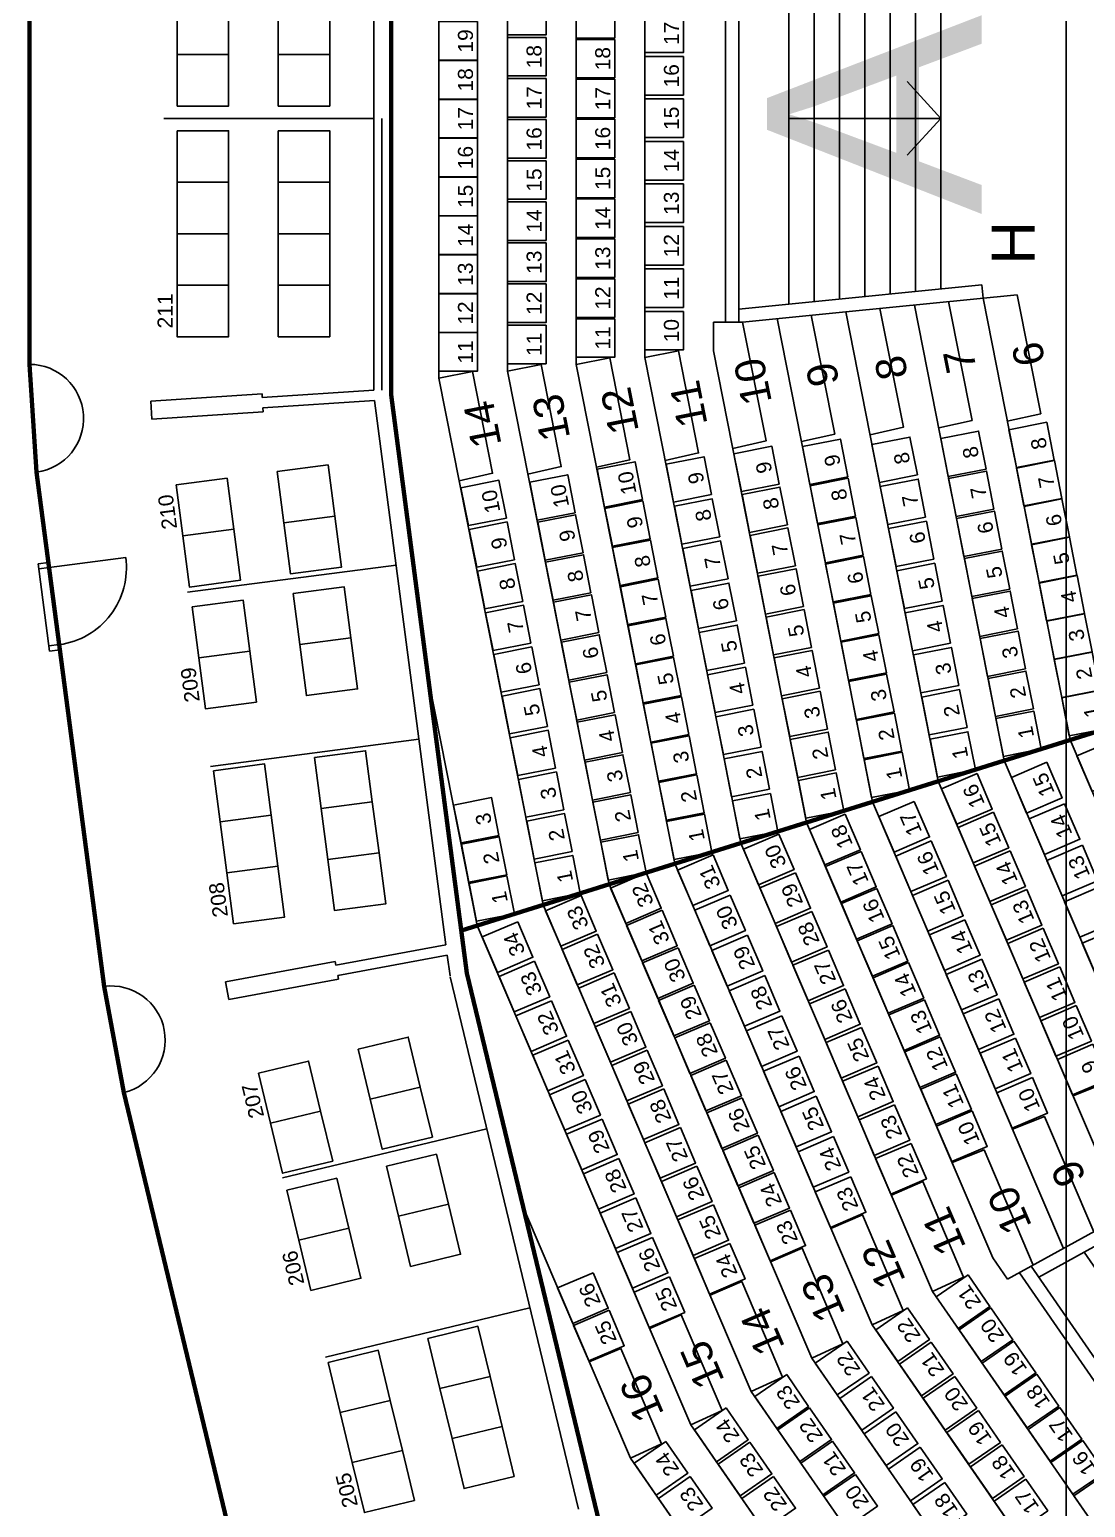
# Model space of a CAD drawing. Header units: millimetres. Extents: x -76108 to 202332, y 27411 to 140378.
# Drawn here: x 64516 to 76819, y 67913 to 85135 of the extents above; entities that cross this region are included whole.
import ezdxf
from ezdxf.enums import TextEntityAlignment as Align

# ---------------------------------------------------------------- set-up
doc = ezdxf.new("R2010")
doc.units = ezdxf.units.MM
doc.header["$LTSCALE"] = 100
for name, color, linetype in [('A-RADER', 252, 'CONTINUOUS'), ('A-RADNUMMER', 4, 'CONTINUOUS'), ('A-STOLAR', 1, 'CONTINUOUS'), ('A-STOLNUMMER', 7, 'CONTINUOUS'), ('A-TRAPPA', 254, 'CONTINUOUS'), ('LINOR_HÄNG', 40, 'CONTINUOUS'), ('LOGER_PLAN2_NUMMER', 7, 'CONTINUOUS'), ('LOGER_PLAN2_STOLAR', 1, 'CONTINUOUS'), ('LOGER_PLAN_2', 21, 'CONTINUOUS'), ('SEKTIONS_NR', 4, 'CONTINUOUS'), ('U-RADER', 252, 'CONTINUOUS'), ('U-RADNUMMER', 4, 'CONTINUOUS'), ('U-STOLAR', 1, 'CONTINUOUS'), ('U-STOLNUMMER', 7, 'CONTINUOUS'), ('U-TRAPPA', 254, 'CONTINUOUS')]:
    doc.layers.add(name, color=color, linetype=linetype)
doc.layers.add('SEKTIONER', color=4, linetype='CONTINUOUS', lineweight=70)
doc.styles.add('ARIAL', font='arial.ttf')

msp = doc.modelspace()

# ---------------------------------------------------------------- linework, layer by layer
at = {"layer": 'A-RADER'}
for p, q in [((68729.4, 87321.4), (68729.4, 80878.6)), ((69285, 84100), (69285, 87125.8)), ((70085, 84100), (70085, 87046.5)), ((70885, 84100), (70885, 86967.1)), ((71685, 84100), (71685, 86887.8)), ((69285, 84100), (69285, 81074.2)), ((70085, 84100), (70085, 81153.5)), ((70885, 84100), (70885, 81232.9)), ((71685, 84100), (71685, 81312.2)), ((75626.8, 82004.8), (76640.1, 76856.6)), ((74026.7, 81846), (75105.3, 76376.3)), ((74826.8, 81925.4), (75872.7, 76616.5)), ((72485, 81726.8), (72485, 81391.6)), ((73226.7, 81766.7), (74337.9, 76136.2)), ((71685, 81312.2), (72803.1, 75655.8)), ((72485, 81391.6), (73570.5, 75896)), ((70085, 81153.5), (71268.4, 75175.5)), ((70885, 81232.9), (72035.8, 75415.7)), ((69285, 81074.2), (70501, 74935.4)), ((68729.4, 80878.6), (69612.8, 74138)), ((69161.4, 77582.2), (69733.6, 74695.2))]:
    msp.add_line(p, q, dxfattribs=at)
at = {"layer": 'A-STOLAR'}
for points in [[(70535, 85523.3), (70535, 85073.3), (70085, 85073.3), (70085, 85523.3)], [(71335, 85486), (71335, 85036), (70885, 85036), (70885, 85486)], [(72135, 85316.6), (72135, 84866.6), (71685, 84866.6), (71685, 85316.6)], [(69735, 85227.7), (69735, 84777.7), (69285, 84777.7), (69285, 85227.7)], [(70535, 85044.3), (70535, 84594.3), (70085, 84594.3), (70085, 85044.3)], [(71335, 85021), (71335, 84571), (70885, 84571), (70885, 85021)], [(69735, 84774.7), (69735, 84324.7), (69285, 84324.7), (69285, 84774.7)], [(72135, 84821.6), (72135, 84371.6), (71685, 84371.6), (71685, 84821.6)], [(70535, 84565.3), (70535, 84115.3), (70085, 84115.3), (70085, 84565.3)], [(71335, 84556), (71335, 84106), (70885, 84106), (70885, 84556)], [(69735, 84321.7), (69735, 83871.7), (69285, 83871.7), (69285, 84321.7)], [(72135, 84326.6), (72135, 83876.6), (71685, 83876.6), (71685, 84326.6)], [(70535, 84086.3), (70535, 83636.3), (70085, 83636.3), (70085, 84086.3)], [(71335, 84091), (71335, 83641), (70885, 83641), (70885, 84091)], [(69735, 83868.7), (69735, 83418.7), (69285, 83418.7), (69285, 83868.7)], [(72135, 83831.6), (72135, 83381.6), (71685, 83381.6), (71685, 83831.6)], [(70535, 83607.3), (70535, 83157.3), (70085, 83157.3), (70085, 83607.3)], [(71335, 83626), (71335, 83176), (70885, 83176), (70885, 83626)], [(69735, 83415.7), (69735, 82965.7), (69285, 82965.7), (69285, 83415.7)], [(72135, 83336.6), (72135, 82886.6), (71685, 82886.6), (71685, 83336.6)], [(70535, 83128.3), (70535, 82678.3), (70085, 82678.3), (70085, 83128.3)], [(71335, 83161), (71335, 82711), (70885, 82711), (70885, 83161)], [(69735, 82962.7), (69735, 82512.7), (69285, 82512.7), (69285, 82962.7)], [(72135, 82841.6), (72135, 82391.6), (71685, 82391.6), (71685, 82841.6)], [(71335, 82696), (71335, 82246), (70885, 82246), (70885, 82696)], [(69735, 82509.7), (69735, 82059.7), (69285, 82059.7), (69285, 82509.7)], [(70535, 82649.3), (70535, 82199.3), (70085, 82199.3), (70085, 82649.3)], [(72135, 82346.6), (72135, 81896.6), (71685, 81896.6), (71685, 82346.6)], [(70535, 82170.3), (70535, 81720.3), (70085, 81720.3), (70085, 82170.3)], [(71335, 82231), (71335, 81781), (70885, 81781), (70885, 82231)], [(69735, 82056.7), (69735, 81606.7), (69285, 81606.7), (69285, 82056.7)], [(72135, 81851.6), (72135, 81401.6), (71685, 81401.6), (71685, 81851.6)], [(70535, 81691.3), (70535, 81241.3), (70085, 81241.3), (70085, 81691.3)], [(71335, 81766), (71335, 81316), (70885, 81316), (70885, 81766)], [(69735, 81603.7), (69735, 81153.7), (69285, 81153.7), (69285, 81603.7)], [(75662, 80014), (75575.1, 80455.5), (75133.6, 80368.6), (75220.5, 79927.1)], [(76456.4, 80116.8), (76369.5, 80558.3), (75928, 80471.4), (76014.9, 80029.9)], [(73252.6, 79838), (73165.7, 80279.6), (72724.1, 80192.7), (72811, 79751.1)], [(74050.9, 79921.2), (73964, 80362.7), (73522.4, 80275.8), (73609.3, 79834.3)], [(74860.8, 79945.5), (74773.9, 80387), (74332.4, 80300.1), (74419.3, 79858.6)], [(71658.8, 79657), (71571.9, 80098.5), (71130.4, 80011.6), (71217.3, 79570.1)], [(72462, 79715.6), (72375.1, 80157.1), (71933.5, 80070.2), (72020.5, 79628.7)], [(76544.4, 79670.3), (76457.5, 80111.9), (76016, 80025), (76102.9, 79583.4)], [(70874.1, 79505.1), (70787.2, 79946.6), (70345.6, 79859.7), (70432.5, 79418.2)], [(75753.8, 79547.9), (75666.9, 79989.5), (75225.4, 79902.5), (75312.3, 79461)], [(70071.9, 79441.6), (69985, 79883.1), (69543.4, 79796.2), (69630.3, 79354.7)], [(73346.3, 79362.2), (73259.4, 79803.7), (72817.9, 79716.8), (72904.8, 79275.3)], [(74140.8, 79465), (74053.9, 79906.5), (73612.3, 79819.6), (73699.2, 79378.1)], [(74957.4, 79454.9), (74870.5, 79896.5), (74429, 79809.6), (74515.9, 79368)], [(71748.7, 79200.7), (71661.8, 79642.3), (71220.3, 79555.4), (71307.2, 79113.8)], [(72558.6, 79225), (72471.7, 79666.6), (72030.2, 79579.7), (72117.1, 79138.1)], [(76632.3, 79223.9), (76545.4, 79665.5), (76103.9, 79578.5), (76190.8, 79137)], [(70167.6, 78955.9), (70080.7, 79397.4), (69639.1, 79310.5), (69726, 78869)], [(70965.9, 79039.1), (70879, 79480.6), (70437.4, 79393.7), (70524.3, 78952.2)], [(74230.6, 79008.7), (74143.7, 79450.3), (73702.2, 79363.4), (73789.1, 78921.8)], [(75054.1, 78964.4), (74967.2, 79405.9), (74525.7, 79319), (74612.6, 78877.5)], [(75845.6, 79081.9), (75758.7, 79523.4), (75317.2, 79436.5), (75404.1, 78995)], [(73440.1, 78886.3), (73353.2, 79327.9), (72911.6, 79240.9), (72998.5, 78799.4)], [(71838.6, 78744.5), (71751.7, 79186), (71310.2, 79099.1), (71397.1, 78657.6)], [(72655.3, 78734.5), (72568.4, 79176), (72126.8, 79089.1), (72213.7, 78647.6)], [(75937.4, 78615.8), (75850.5, 79057.4), (75409, 78970.5), (75495.9, 78528.9)], [(76720.3, 78777.5), (76633.4, 79219), (76191.9, 79132.1), (76278.8, 78690.6)], [(70263.2, 78470.2), (70176.3, 78911.8), (69734.8, 78824.9), (69821.7, 78383.3)], [(71057.7, 78573), (70970.8, 79014.6), (70529.3, 78927.7), (70616.2, 78486.1)], [(74320.5, 78552.5), (74233.6, 78994), (73792.1, 78907.1), (73879, 78465.6)], [(75150.7, 78473.8), (75063.8, 78915.3), (74622.3, 78828.4), (74709.2, 78386.9)], [(71928.5, 78288.3), (71841.6, 78729.8), (71400.1, 78642.9), (71487, 78201.4)], [(73533.8, 78410.5), (73446.9, 78852), (73005.4, 78765.1), (73092.3, 78323.6)], [(76808.2, 78331.1), (76721.3, 78772.6), (76279.8, 78685.7), (76366.7, 78244.2)], [(71149.5, 78107), (71062.6, 78548.5), (70621.1, 78461.6), (70708, 78020.1)], [(72751.9, 78243.9), (72665, 78685.4), (72223.5, 78598.5), (72310.4, 78157)], [(74410.4, 78096.3), (74323.5, 78537.8), (73882, 78450.9), (73968.9, 78009.4)], [(76029.3, 78149.8), (75942.4, 78591.3), (75500.8, 78504.4), (75587.7, 78062.9)], [(70358.9, 77984.6), (70272, 78426.1), (69830.5, 78339.2), (69917.4, 77897.7)], [(73627.6, 77934.6), (73540.7, 78376.1), (73099.1, 78289.2), (73186, 77847.7)], [(75247.4, 77983.2), (75160.5, 78424.8), (74718.9, 78337.9), (74805.8, 77896.3)], [(72018.4, 77832), (71931.5, 78273.6), (71489.9, 78186.7), (71576.8, 77745.1)], [(72848.6, 77753.3), (72761.7, 78194.9), (72320.1, 78108), (72407, 77666.4)], [(76896.2, 77884.7), (76809.3, 78326.2), (76367.8, 78239.3), (76454.7, 77797.8)], [(71241.3, 77640.9), (71154.4, 78082.5), (70712.9, 77995.6), (70799.8, 77554)], [(74500.3, 77640.1), (74413.4, 78081.6), (73971.9, 77994.7), (74058.8, 77553.1)], [(76121.1, 77683.8), (76034.2, 78125.3), (75592.6, 78038.4), (75679.5, 77596.9)], [(70454.6, 77498.9), (70367.7, 77940.4), (69926.2, 77853.5), (70013.1, 77412)], [(73721.3, 77458.8), (73634.4, 77900.3), (73192.9, 77813.4), (73279.8, 77371.9)], [(75344, 77492.7), (75257.1, 77934.2), (74815.6, 77847.3), (74902.5, 77405.8)], [(76984.1, 77438.2), (76897.2, 77879.8), (76455.7, 77792.9), (76542.6, 77351.3)], [(72108.3, 77375.8), (72021.3, 77817.3), (71579.8, 77730.4), (71666.7, 77288.9)], [(72945.2, 77262.8), (72858.3, 77704.3), (72416.8, 77617.4), (72503.7, 77175.9)], [(71333.1, 77174.9), (71246.2, 77616.4), (70804.7, 77529.5), (70891.6, 77088)], [(74590.2, 77183.8), (74503.3, 77625.3), (74061.7, 77538.4), (74148.6, 77096.9)], [(76212.9, 77217.7), (76126, 77659.2), (75684.5, 77572.3), (75771.4, 77130.8)], [(70550.3, 77013.2), (70463.4, 77454.8), (70021.9, 77367.9), (70108.8, 76926.3)], [(72198.1, 76919.6), (72111.2, 77361.1), (71669.7, 77274.2), (71756.6, 76832.7)], [(73815.1, 76982.9), (73728.2, 77424.4), (73286.6, 77337.5), (73373.5, 76896)], [(75440.7, 77002.1), (75353.8, 77443.6), (74912.2, 77356.7), (74999.1, 76915.2)], [(77072.1, 76991.8), (76985.2, 77433.4), (76543.7, 77346.5), (76630.6, 76904.9)], [(73041.9, 76772.2), (72955, 77213.7), (72513.4, 77126.8), (72600.3, 76685.3)], [(74680.1, 76727.6), (74593.2, 77169.1), (74151.6, 77082.2), (74238.5, 76640.7)], [(76304.7, 76751.7), (76217.8, 77193.2), (75776.3, 77106.3), (75863.2, 76664.8)], [(71425, 76708.9), (71338, 77150.4), (70896.5, 77063.5), (70983.4, 76622)], [(70646, 76527.6), (70559.1, 76969.1), (70117.5, 76882.2), (70204.4, 76440.7)], [(72288, 76463.4), (72201.1, 76904.9), (71759.6, 76818), (71846.5, 76376.5)], [(73908.8, 76507.1), (73821.9, 76948.6), (73380.4, 76861.7), (73467.3, 76420.2)], [(75537.3, 76511.5), (75450.4, 76953), (75008.9, 76866.1), (75095.8, 76424.6)], [(71516.8, 76242.8), (71429.9, 76684.3), (70988.3, 76597.4), (71075.2, 76155.9)], [(73138.5, 76281.6), (73051.6, 76723.1), (72610.1, 76636.2), (72697, 76194.7)], [(74769.9, 76271.4), (74683, 76712.9), (74241.5, 76626), (74328.4, 76184.5)], [(70741.7, 76041.9), (70654.7, 76483.4), (70213.2, 76396.5), (70300.1, 75955)], [(74002.6, 76031.2), (73915.7, 76472.7), (73474.1, 76385.8), (73561, 75944.3)], [(72377.9, 76007.1), (72291, 76448.7), (71849.5, 76361.8), (71936.4, 75920.2)], [(69985.9, 75742.9), (69899, 76184.4), (69457.4, 76097.5), (69544.3, 75656)], [(71608.6, 75776.8), (71521.7, 76218.3), (71080.2, 76131.4), (71167.1, 75689.9)], [(73235.2, 75791), (73148.3, 76232.6), (72706.7, 76145.7), (72793.6, 75704.1)], [(70837.3, 75556.2), (70750.4, 75997.8), (70308.9, 75910.9), (70395.8, 75469.3)], [(72467.8, 75550.9), (72380.9, 75992.4), (71939.4, 75905.5), (72026.3, 75464)], [(70075.7, 75286.7), (69988.8, 75728.2), (69547.3, 75641.3), (69634.2, 75199.8)], [(71700.4, 75310.7), (71613.5, 75752.3), (71172, 75665.4), (71258.9, 75223.8)], [(70933, 75070.6), (70846.1, 75512.1), (70404.6, 75425.2), (70491.5, 74983.7)], [(70165.6, 74830.4), (70078.7, 75272), (69637.2, 75185.1), (69724.1, 74743.5)]]:
    msp.add_lwpolyline(points, close=True, dxfattribs=at)
at = {"layer": 'A-TRAPPA'}
for p, q in [((73364.8, 86263.9), (73364.8, 84100)), ((73659.8, 86234.6), (73659.8, 84100)), ((73954.8, 86205.3), (73954.8, 84100)), ((74249.8, 86176.1), (74249.8, 84100)), ((74544.8, 86146.8), (74544.8, 84100)), ((74839.8, 86117.5), (74839.8, 84100)), ((75134.8, 86088.3), (75134.8, 84100)), ((75134.8, 84100), (74740.8, 84528.7)), ((73364.8, 84100), (75134.8, 84100)), ((73364.8, 81936.1), (73364.8, 84100)), ((73364.8, 84100), (75134.8, 84100)), ((73659.8, 81965.4), (73659.8, 84100)), ((73954.8, 81994.7), (73954.8, 84100)), ((74249.8, 82023.9), (74249.8, 84100)), ((74544.8, 82053.2), (74544.8, 84100)), ((75134.8, 84100), (74740.8, 83671.3)), ((74839.8, 82082.5), (74839.8, 84100)), ((75134.8, 82111.7), (75134.8, 84100)), ((75611.5, 82159), (73364.8, 81936.1)), ((75626.8, 82004.8), (75611.5, 82159)), ((76024.6, 82044.2), (74026.7, 81846)), ((73364.8, 81936.1), (72779.1, 81878)), ((74026.7, 81846), (72825, 81726.8)), ((72825, 81726.8), (72485, 81726.8))]:
    msp.add_line(p, q, dxfattribs=at)
for points in [[(72624.1, 84100), (72624.1, 86473.2)], [(72779.1, 84100), (72779.1, 86473.2)], [(72624.1, 84100), (72624.1, 81726.8)], [(72779.1, 84100), (72779.1, 81726.8)], [(75909.3, 80571.6), (76298.3, 80659), (76024.6, 82044.2)], [(74309.5, 80412.9), (74698.4, 80500.3), (74424.8, 81885.5)], [(75109.4, 80492.2), (75498.3, 80579.6), (75224.7, 81964.9)], [(72709.7, 80254.2), (73098.6, 80341.6), (72825, 81726.8)], [(73509.6, 80333.5), (73898.5, 80420.9), (73624.9, 81806.2)], [(71122.4, 80035.4), (71511.4, 80122.6), (71277.5, 81310.2), (70885, 81232.9)], [(71922.4, 80114.8), (72311.4, 80201.9), (72077.5, 81389.5), (71685, 81312.2)], [(69522.4, 79876.7), (69911.4, 79963.8), (69677.5, 81151.4), (69285, 81074.2)], [(70322.4, 79956), (70711.4, 80043.2), (70477.5, 81230.8), (70085, 81153.5)]]:
    msp.add_lwpolyline(points, dxfattribs=at)
at = {"layer": 'LINOR_HÄNG'}
msp.add_line((76595.1, 116179.1), (76595.1, 52020.9), dxfattribs=at)
at = {"layer": 'LOGER_PLAN2_STOLAR'}
for points in [[(66234.9, 84843.9), (66834.9, 84843.9), (66834.9, 85443.9), (66234.9, 85443.9)], [(67413.2, 84843.9), (68013.2, 84843.9), (68013.2, 85443.9), (67413.2, 85443.9)], [(66234.9, 84243.9), (66834.9, 84243.9), (66834.9, 84843.9), (66234.9, 84843.9)], [(67413.2, 84243.9), (68013.2, 84243.9), (68013.2, 84843.9), (67413.2, 84843.9)], [(66234.9, 83956.1), (66834.9, 83956.1), (66834.9, 83356.1), (66234.9, 83356.1)], [(67413.2, 83956.1), (68013.2, 83956.1), (68013.2, 83356.1), (67413.2, 83356.1)], [(66234.9, 83356.1), (66834.9, 83356.1), (66834.9, 82756.1), (66234.9, 82756.1)], [(67413.2, 83356.1), (68013.2, 83356.1), (68013.2, 82756.1), (67413.2, 82756.1)], [(66234.9, 82756.1), (66834.9, 82756.1), (66834.9, 82156.1), (66234.9, 82156.1)], [(67413.2, 82756.1), (68013.2, 82756.1), (68013.2, 82156.1), (67413.2, 82156.1)], [(66234.9, 82156.1), (66834.9, 82156.1), (66834.9, 81556.1), (66234.9, 81556.1)], [(67413.2, 82156.1), (68013.2, 82156.1), (68013.2, 81556.1), (67413.2, 81556.1)], [(67400.7, 79983.3), (67995.6, 80061.3), (68073.6, 79466.4), (67478.7, 79388.4)], [(66223, 79829), (66817.9, 79906.9), (66895.9, 79312), (66301, 79234.1)], [(67478.7, 79388.4), (68073.6, 79466.4), (68151.6, 78871.5), (67556.7, 78793.5)], [(66301, 79234.1), (66895.9, 79312), (66973.8, 78717.1), (66378.9, 78639.1)], [(67586.8, 78563.5), (68181.7, 78641.5), (68259.7, 78046.6), (67664.8, 77968.6)], [(66409.1, 78409.2), (67004, 78487.2), (67082, 77892.2), (66487, 77814.3)], [(67664.8, 77968.6), (68259.7, 78046.6), (68337.7, 77451.7), (67742.8, 77373.7)], [(66487, 77814.3), (67082, 77892.2), (67159.9, 77297.3), (66565, 77219.4)], [(67837.2, 76653), (68432.1, 76731), (68510.1, 76136.1), (67915.2, 76058.1)], [(66659.5, 76498.7), (67254.4, 76576.7), (67332.3, 75981.7), (66737.4, 75903.8)], [(67915.2, 76058.1), (68510.1, 76136.1), (68588.1, 75541.2), (67993.1, 75463.2)], [(66737.4, 75903.8), (67332.3, 75981.7), (67410.3, 75386.8), (66815.4, 75308.9)], [(67993.1, 75463.2), (68588.1, 75541.2), (68666, 74946.3), (68071.1, 74868.3)], [(66815.4, 75308.9), (67410.3, 75386.8), (67488.3, 74791.9), (66893.4, 74714)], [(68345.5, 73254.5), (68928.9, 73395), (69069.4, 72811.7), (68486, 72671.2)], [(67183.8, 72974.7), (67767.1, 73115.2), (67907.6, 72531.8), (67324.3, 72391.3)], [(68486, 72671.2), (69069.4, 72811.7), (69209.9, 72228.4), (68626.5, 72087.9)], [(67324.3, 72391.3), (67907.6, 72531.8), (68048.1, 71948.5), (67464.8, 71808)], [(68674.5, 71888.8), (69257.8, 72029.3), (69398.3, 71445.9), (68815, 71305.4)], [(67512.7, 71608.9), (68096, 71749.4), (68236.5, 71166.1), (67653.2, 71025.6)], [(68815, 71305.4), (69398.3, 71445.9), (69538.8, 70862.6), (68955.5, 70722.1)], [(67653.2, 71025.6), (68236.5, 71166.1), (68377, 70582.8), (67793.7, 70442.3)], [(69157.6, 69883), (69740.9, 70023.5), (69881.4, 69440.2), (69298.1, 69299.7)], [(67995.8, 69603.2), (68579.1, 69743.7), (68719.6, 69160.3), (68136.3, 69019.8)], [(69298.1, 69299.7), (69881.4, 69440.2), (70021.9, 68856.9), (69438.6, 68716.4)], [(68136.3, 69019.8), (68719.6, 69160.3), (68860.1, 68577), (68276.8, 68436.5)], [(69438.6, 68716.4), (70021.9, 68856.9), (70162.4, 68273.5), (69579.1, 68133)], [(68276.8, 68436.5), (68860.1, 68577), (69000.6, 67993.7), (68417.3, 67853.2)]]:
    msp.add_lwpolyline(points, close=True, dxfattribs=at)
at = {"layer": 'LOGER_PLAN_2'}
for p, q in [((68729.4, 87321.4), (68729.4, 84100)), ((68529.4, 87268.5), (68529.4, 84100)), ((64516.2, 86968.9), (64516.2, 84100)), ((68529.4, 84100), (66079.4, 84100)), ((68529.4, 80931.5), (68529.4, 84100)), ((68619.4, 80931.5), (68619.4, 84100)), ((68729.4, 80878.6), (68729.4, 84100)), ((67225.3, 80891.2), (65928.1, 80806.2)), ((65941.8, 80596.6), (65928.1, 80806.2)), ((67228.2, 80846.3), (67225.3, 80891.2)), ((68529.4, 80931.5), (67228.2, 80846.3)), ((68536.4, 80811.7), (67236.1, 80726.5)), ((69367.8, 74468.5), (68536.4, 80811.7)), ((69612.8, 74138), (68729.4, 80878.6)), ((67239, 80681.6), (65941.8, 80596.6)), ((67239, 80681.6), (67236.1, 80726.5)), ((65383.8, 73984.4), (64598.1, 79979)), ((64736.1, 78925.9), (64617.1, 78910.3)), ((64750.5, 77892.7), (64617.1, 78910.3)), ((65636.3, 78983.4), (64743.9, 78866.4)), ((68787.6, 78895.5), (66358.3, 78577.2)), ((64743.9, 78866.4), (64624.9, 78850.8)), ((64861.7, 77967.8), (64742.7, 77952.2)), ((64869.5, 77908.3), (64750.5, 77892.7)), ((69053.5, 76866.1), (66624.3, 76547.7)), ((69367.8, 74468.5), (68086.4, 74230.9)), ((68078.2, 74275.1), (66800, 74038.1)), ((68086.4, 74230.9), (68078.2, 74275.1)), ((69383.4, 74349.3), (68108.3, 74112.9)), ((69415.3, 74106.3), (69383.4, 74349.3)), ((68116.5, 74068.7), (66838.3, 73831.6)), ((68116.5, 74068.7), (68108.3, 74112.9)), ((70911.3, 67892.8), (69417, 74096.9)), ((71234.8, 67404), (69612.8, 74138)), ((66838.3, 73831.6), (66800, 74038.1)), ((67065.3, 66722.6), (65614.1, 72747.4)), ((69843.5, 72326), (67461.7, 71752.3)), ((70346.6, 70237.6), (67964.7, 69663.9))]:
    msp.add_line(p, q, dxfattribs=at)
msp.add_lwpolyline([(64516.2, 81233.7), (64516.2, 84100)], dxfattribs=at)
for centre, radius, start, end in [((64516.2, 80603.7), 630, 277.4667, 90), ((64744.7, 78860.2), 900, 277.4667, 7.86924), ((65466.6, 73359.8), 630, 283.54256, 97.5557)]:
    msp.add_arc(centre, radius, start, end, dxfattribs=at)
at = {"layer": 'SEKTIONER'}
for p, q in [((64516.2, 81233.7), (64598.1, 79979)), ((65383.8, 73984.4), (65614.1, 72747.4))]:
    msp.add_line(p, q, dxfattribs=at)
at = {"layer": 'SEKTIONER', "color": 9}
msp.add_line((82896.6, 78813.6), (69547.3, 74637.8), dxfattribs=at)
at = {"layer": 'SEKTIONER'}
for points in [[(76579.6, 112359.4), (73895.1, 107561.6), (71234.8, 100796), (69612.8, 94062), (68729.4, 87321.4), (68729.4, 84100)], [(64516.2, 86968.9), (64516.2, 84100)], [(64516.2, 81233.7), (64516.2, 84100)], [(76579.6, 55840.6), (73895.1, 60638.4), (71234.8, 67404), (69612.8, 74138), (68729.4, 80878.6), (68729.4, 84100)], [(65383.8, 73984.4), (64598.1, 79979)], [(67065.3, 66722.6), (65614.1, 72747.4)]]:
    msp.add_lwpolyline(points, dxfattribs=at)
at = {"layer": 'U-RADER'}
for p, q in [((76640.1, 76856.6), (78675.5, 72097.6)), ((75872.7, 76616.5), (77971.7, 71708.9)), ((75105.3, 76376.3), (77267.8, 71320.1)), ((74337.9, 76136.2), (76564, 70931.4)), ((73570.5, 75896), (75741.6, 70819.8)), ((72803.1, 75655.8), (75037.8, 70431.1)), ((72035.8, 75415.7), (74333.9, 70042.3)), ((71268.4, 75175.5), (73630.1, 69653.6)), ((70501, 74935.4), (72926.3, 69264.8)), ((69733.6, 74695.2), (72222.5, 68876.1)), ((69612.8, 74138), (71234.8, 67404)), ((70271.5, 71403.1), (71518.6, 68487.3)), ((75741.6, 70819.8), (75913.1, 70571.9)), ((75037.8, 70431.1), (78324.9, 65678.6)), ((74333.9, 70042.3), (77713.3, 65156.6)), ((73630.1, 69653.6), (77101.7, 64634.5)), ((72926.3, 69264.8), (76490, 64112.5)), ((72222.5, 68876.1), (75878.4, 63590.4)), ((71518.6, 68487.3), (75266.8, 63068.4))]:
    msp.add_line(p, q, dxfattribs=at)
at = {"layer": 'U-STOLAR'}
for points in [[(77133.7, 76846.8), (77310.7, 76433.1), (76896.9, 76256.1), (76719.9, 76669.9)], [(76370.9, 76596), (76547.8, 76182.2), (76134.1, 76005.3), (75957.1, 76419)], [(75556.9, 76464.7), (75733.9, 76050.9), (75320.2, 75874), (75143.2, 76287.7)], [(74825.6, 76140.3), (75002.5, 75726.5), (74588.8, 75549.6), (74411.8, 75963.3)], [(74019.5, 75990.6), (74196.5, 75576.9), (73782.7, 75399.9), (73605.8, 75813.6)], [(75749.6, 76014.2), (75926.6, 75600.4), (75512.8, 75423.5), (75335.9, 75837.2)], [(76577.3, 76113.3), (76754.3, 75699.5), (76340.5, 75522.6), (76163.6, 75936.3)], [(73247.1, 75759.4), (73424.1, 75345.6), (73010.4, 75168.7), (72833.4, 75582.4)], [(75022.2, 75680.6), (75199.2, 75266.8), (74785.4, 75089.9), (74608.5, 75503.6)], [(76783.8, 75630.6), (76960.7, 75216.8), (76547, 75039.9), (76370, 75453.6)], [(72480.4, 75517.7), (72657.4, 75104), (72243.6, 74927), (72066.6, 75340.8)], [(74204.3, 75558.5), (74381.3, 75144.7), (73967.5, 74967.8), (73790.6, 75381.5)], [(75942.3, 75563.6), (76119.3, 75149.9), (75705.5, 74972.9), (75528.6, 75386.7)], [(71699.9, 75308.3), (71876.8, 74894.5), (71463.1, 74717.5), (71286.1, 75131.3)], [(73439.8, 75308.8), (73616.8, 74895.1), (73203, 74718.1), (73026.1, 75131.9)], [(74389.2, 75126.3), (74566.1, 74712.6), (74152.4, 74535.6), (73975.4, 74949.4)], [(75218.8, 75220.9), (75395.8, 74807.1), (74982, 74630.2), (74805.1, 75043.9)], [(76135, 75113.1), (76312, 74699.4), (75898.2, 74522.4), (75721.3, 74936.2)], [(76990.2, 75147.9), (77167.2, 74734.1), (76753.4, 74557.2), (76576.5, 74970.9)], [(70943, 75043.6), (71119.9, 74629.9), (70706.2, 74452.9), (70529.2, 74866.7)], [(72680.9, 75048.8), (72857.9, 74635.1), (72444.2, 74458.1), (72267.2, 74871.8)], [(71886.7, 74871.5), (72063.6, 74457.8), (71649.9, 74280.8), (71472.9, 74694.6)], [(73632.5, 74858.3), (73809.5, 74444.6), (73395.7, 74267.6), (73218.8, 74681.4)], [(75415.4, 74761.1), (75592.4, 74347.4), (75178.7, 74170.4), (75001.7, 74584.2)], [(70203.7, 74737.6), (70380.7, 74323.9), (69967, 74146.9), (69790, 74560.7)], [(71135.7, 74593.1), (71312.6, 74179.4), (70898.9, 74002.4), (70721.9, 74416.1)], [(72881.5, 74579.9), (73058.5, 74166.1), (72644.7, 73989.2), (72467.8, 74402.9)], [(74574, 74694.2), (74750.9, 74280.4), (74337.2, 74103.5), (74160.2, 74517.2)], [(76327.7, 74662.6), (76504.7, 74248.8), (76090.9, 74071.9), (75913.9, 74485.6)], [(77196.7, 74665.2), (77373.6, 74251.4), (76959.9, 74074.5), (76782.9, 74488.2)], [(72073.5, 74434.8), (72250.4, 74021), (71836.7, 73844.1), (71659.7, 74257.8)], [(73825.2, 74407.8), (74002.2, 73994), (73588.4, 73817.1), (73411.5, 74230.8)], [(70400.4, 74277.9), (70577.3, 73864.2), (70163.6, 73687.2), (69986.6, 74100.9)], [(74758.8, 74262.1), (74935.8, 73848.3), (74522, 73671.4), (74345.1, 74085.1)], [(75612.1, 74301.4), (75789, 73887.7), (75375.3, 73710.7), (75198.3, 74124.5)], [(71328.3, 74142.6), (71505.3, 73728.8), (71091.6, 73551.9), (70914.6, 73965.6)], [(73082.1, 74111), (73259, 73697.2), (72845.3, 73520.3), (72668.3, 73934)], [(76520.4, 74212.1), (76697.3, 73798.3), (76283.6, 73621.4), (76106.6, 74035.1)], [(72260.3, 73998.1), (72437.2, 73584.3), (72023.5, 73407.4), (71846.5, 73821.1)], [(74017.9, 73957.3), (74194.9, 73543.5), (73781.1, 73366.6), (73604.2, 73780.3)], [(70597, 73818.2), (70773.9, 73404.4), (70360.2, 73227.5), (70183.2, 73641.2)], [(74943.6, 73829.9), (75120.6, 73416.2), (74706.8, 73239.2), (74529.9, 73653)], [(75808.7, 73841.7), (75985.6, 73428), (75571.9, 73251), (75394.9, 73664.7)], [(76713.1, 73761.5), (76890, 73347.8), (76476.3, 73170.8), (76299.3, 73584.6)], [(71521, 73692.1), (71698, 73278.3), (71284.2, 73101.4), (71107.3, 73515.1)], [(72447, 73561.3), (72624, 73147.6), (72210.3, 72970.6), (72033.3, 73384.4)], [(73282.6, 73642.1), (73459.6, 73228.3), (73045.8, 73051.4), (72868.9, 73465.1)], [(74210.6, 73506.7), (74387.5, 73093), (73973.8, 72916), (73796.8, 73329.8)], [(75128.5, 73397.8), (75305.4, 72984), (74891.7, 72807.1), (74714.7, 73220.8)], [(76005.3, 73382), (76182.3, 72968.2), (75768.5, 72791.3), (75591.6, 73205)], [(70793.6, 73358.5), (70970.6, 72944.7), (70556.8, 72767.8), (70379.9, 73181.5)], [(71713.7, 73241.5), (71890.7, 72827.8), (71476.9, 72650.8), (71300, 73064.6)], [(76905.8, 73311), (77082.7, 72897.3), (76669, 72720.3), (76492, 73134.1)], [(72633.8, 73124.6), (72810.8, 72710.9), (72397, 72533.9), (72220.1, 72947.6)], [(73483.2, 73173.2), (73660.1, 72759.4), (73246.4, 72582.5), (73069.4, 72996.2)], [(74403.3, 73056.2), (74580.2, 72642.5), (74166.5, 72465.5), (73989.5, 72879.3)], [(70990.2, 72898.8), (71167.2, 72485), (70753.4, 72308.1), (70576.5, 72721.8)], [(75313.3, 72965.7), (75490.2, 72551.9), (75076.5, 72375), (74899.5, 72788.7)], [(76201.9, 72922.3), (76378.9, 72508.5), (75965.1, 72331.6), (75788.2, 72745.3)], [(71906.4, 72791), (72083.4, 72377.3), (71669.6, 72200.3), (71492.7, 72614.1)], [(72820.6, 72687.9), (72997.6, 72274.1), (72583.8, 72097.2), (72406.9, 72510.9)], [(73683.7, 72704.2), (73860.7, 72290.5), (73446.9, 72113.5), (73270, 72527.3)], [(74596, 72605.7), (74772.9, 72191.9), (74359.2, 72015), (74182.2, 72428.7)], [(75498.1, 72533.5), (75675.1, 72119.8), (75261.3, 71942.8), (75084.4, 72356.6)], [(71186.8, 72439), (71363.8, 72025.3), (70950.1, 71848.3), (70773.1, 72262.1)], [(72099.1, 72340.5), (72276.1, 71926.7), (71862.3, 71749.8), (71685.4, 72163.5)], [(73007.4, 72251.1), (73184.4, 71837.4), (72770.6, 71660.4), (72593.7, 72074.2)], [(73884.3, 72235.3), (74061.2, 71821.6), (73647.5, 71644.6), (73470.5, 72058.4)], [(74788.7, 72155.2), (74965.6, 71741.4), (74551.9, 71564.5), (74374.9, 71978.2)], [(71383.5, 71979.3), (71560.4, 71565.6), (71146.7, 71388.6), (70969.7, 71802.4)], [(72291.8, 71890), (72468.7, 71476.2), (72055, 71299.3), (71878, 71713)], [(73194.2, 71814.4), (73371.2, 71400.7), (72957.4, 71223.7), (72780.5, 71637.4)], [(74084.8, 71766.4), (74261.8, 71352.7), (73848, 71175.7), (73671.1, 71589.5)], [(71580.1, 71519.6), (71757, 71105.9), (71343.3, 70928.9), (71166.3, 71342.6)], [(72484.5, 71439.4), (72661.4, 71025.7), (72247.7, 70848.7), (72070.7, 71262.5)], [(73381, 71377.7), (73558, 70963.9), (73144.2, 70787), (72967.2, 71200.7)], [(71776.7, 71059.9), (71953.7, 70646.1), (71539.9, 70469.2), (71363, 70882.9)], [(72677.2, 70988.9), (72854.1, 70575.2), (72440.4, 70398.2), (72263.4, 70812)], [(71082.7, 70648.2), (71259.7, 70234.4), (70845.9, 70057.4), (70669, 70471.2)], [(75451.2, 70624.5), (75707.1, 70254.4), (75337, 69998.4), (75081.1, 70368.5)], [(71973.3, 70600.2), (72150.3, 70186.4), (71736.5, 70009.5), (71559.6, 70423.2)], [(71269.5, 70211.4), (71446.5, 69797.7), (71032.7, 69620.7), (70855.8, 70034.5)], [(74745.7, 70238.1), (75001.7, 69868.1), (74631.6, 69612.1), (74375.6, 69982.2)], [(75718.5, 70237.9), (75974.5, 69867.9), (75604.4, 69611.9), (75348.4, 69982)], [(74042, 69849.2), (74298, 69479.1), (73927.9, 69223.1), (73671.9, 69593.2)], [(75021.6, 69839.3), (75277.5, 69469.2), (74907.4, 69213.2), (74651.5, 69583.3)], [(75985.9, 69851.4), (76241.9, 69481.3), (75871.8, 69225.3), (75615.8, 69595.4)], [(73338.2, 69460.4), (73594.1, 69090.3), (73224.1, 68834.3), (72968.1, 69204.4)], [(74326.4, 69437.9), (74582.4, 69067.9), (74212.3, 68811.9), (73956.3, 69182)], [(75297.5, 69440.4), (75553.4, 69070.3), (75183.3, 68814.3), (74927.4, 69184.4)], [(76253.2, 69464.9), (76509.2, 69094.8), (76139.1, 68838.8), (75883.1, 69208.9)], [(72634.3, 69071.7), (72890.3, 68701.6), (72520.2, 68445.6), (72264.2, 68815.7)], [(73606.1, 69073), (73862.1, 68703), (73492, 68447), (73236, 68817.1)], [(76520.6, 69078.3), (76776.6, 68708.2), (76406.5, 68452.2), (76150.5, 68822.3)], [(74610.9, 69026.7), (74866.8, 68656.6), (74496.7, 68400.6), (74240.8, 68770.7)], [(75573.3, 69041.5), (75829.3, 68671.4), (75459.2, 68415.4), (75203.3, 68785.5)], [(71930.5, 68682.9), (72186.5, 68312.8), (71816.4, 68056.8), (71560.4, 68426.9)], [(72910.2, 68672.8), (73166.2, 68302.7), (72796.1, 68046.7), (72540.1, 68416.8)], [(73874, 68685.7), (74130, 68315.6), (73759.9, 68059.6), (73503.9, 68429.7)], [(74895.3, 68615.5), (75151.3, 68245.4), (74781.2, 67989.4), (74525.2, 68359.5)], [(75849.2, 68642.6), (76105.2, 68272.5), (75735.1, 68016.5), (75479.1, 68386.6)], [(76788, 68691.8), (77044, 68321.7), (76673.9, 68065.7), (76417.9, 68435.8)], [(72213.2, 68274.2), (72469.2, 67904.1), (72099.1, 67648.1), (71843.1, 68018.2)], [(73186.1, 68273.9), (73442.1, 67903.8), (73072, 67647.8), (72816, 68017.9)], [(74142, 68298.3), (74397.9, 67928.2), (74027.8, 67672.2), (73771.9, 68042.3)], [(75179.7, 68204.3), (75435.7, 67834.2), (75065.6, 67578.2), (74809.6, 67948.3)], [(76125.1, 68243.7), (76381.1, 67873.6), (76011, 67617.7), (75755, 67987.8)], [(77055.3, 68305.2), (77311.3, 67935.1), (76941.2, 67679.1), (76685.2, 68049.2)]]:
    msp.add_lwpolyline(points, close=True, dxfattribs=at)
at = {"layer": 'U-TRAPPA'}
for p, q in [((77267.8, 71320.1), (75913.1, 70571.9)), ((76806.2, 70888), (76274.7, 70594.5))]:
    msp.add_line(p, q, dxfattribs=at)
for points in [[(76674.8, 72709.4), (77045.3, 72856.7), (77619.7, 71514.5)], [(75971, 72320.6), (76341.4, 72467.9), (76915.9, 71125.7)], [(75267.2, 71931.9), (75637.6, 72079.2), (76212.1, 70737)], [(78750.4, 71961.9), (76806.2, 70888), (79361.8, 67193.2), (81043.5, 68634.7)], [(75037.8, 70431.1), (75400.3, 70596.9), (74925.7, 71710.4), (74557.7, 71553.5)], [(74333.9, 70042.3), (74696.5, 70208.1), (74221.8, 71321.6), (73853.9, 71164.8)], [(73630.1, 69653.6), (73992.7, 69819.4), (73518, 70932.9), (73150.1, 70776)], [(76049.8, 70647.3), (78871, 66568.4)], [(76186.1, 70722.6), (78989.3, 66669.8)], [(72926.3, 69264.8), (73288.8, 69430.6), (72814.2, 70544.1), (72446.2, 70387.3)], [(72222.5, 68876.1), (72585, 69041.9), (72110.4, 70155.4), (71742.4, 69998.5)], [(71518.6, 68487.3), (71881.2, 68653.1), (71406.5, 69766.6), (71038.6, 69609.8)]]:
    msp.add_lwpolyline(points, dxfattribs=at)

# ---------------------------------------------------------------- texts
at = {"layer": 'A-RADNUMMER', "style": 'ARIAL'}
for s, rotation, p in [('6', 101.1639, (76352.8, 81253.1)), ('10', 101.1639, (73166.7, 80797.3)), ('8', 101.1639, (74752.9, 81094.4)), ('7', 101.1639, (75552.8, 81173.8)), ('9', 101.1639, (73953, 81015.1)), ('12', 101.1321, (71617.2, 80458.1)), ('11', 101.1321, (72417.2, 80537.4)), ('14', 101.1321, (70017.2, 80299.3)), ('13', 101.1321, (70817.2, 80378.7))]:
    msp.add_text(s, height=350, rotation=rotation, dxfattribs=at).set_placement(p)
at = {"layer": 'A-STOLNUMMER', "style": 'ARIAL'}
for s, rotation, p in [('19', 90, (69735, 85002.7)), ('17', 90, (72135, 85091.6)), ('18', 90, (70535, 84819.3)), ('18', 90, (71335, 84796)), ('18', 90, (69735, 84549.7)), ('16', 90, (72135, 84596.6)), ('17', 90, (70535, 84340.3)), ('17', 90, (71335, 84331)), ('17', 90, (69735, 84096.7)), ('15', 90, (72135, 84101.6)), ('16', 90, (70535, 83861.3)), ('16', 90, (71335, 83866)), ('16', 90, (69735, 83643.7)), ('14', 90, (72135, 83606.6)), ('15', 90, (70535, 83382.3)), ('15', 90, (71335, 83401)), ('15', 90, (69735, 83190.7)), ('13', 90, (72135, 83111.6)), ('14', 90, (70535, 82903.3)), ('14', 90, (71335, 82936)), ('14', 90, (69735, 82737.7)), ('12', 90, (72135, 82616.6)), ('13', 90, (70535, 82424.3)), ('13', 90, (71335, 82471)), ('13', 90, (69735, 82284.7)), ('11', 90, (72135, 82121.6)), ('12', 90, (70535, 81945.3)), ('12', 90, (71335, 82006)), ('12', 90, (69735, 81831.7)), ('11', 90, (71335, 81541)), ('10', 90, (72135, 81626.6)), ('11', 90, (69735, 81378.7)), ('11', 90, (70535, 81466.3)), ('8', 101.11205, (75618.5, 80234.7)), ('8', 101.11205, (76413, 80337.5)), ('9', 101.11205, (73209.1, 80058.8)), ('9', 101.11205, (74007.4, 80142)), ('8', 101.11205, (74817.3, 80166.3)), ('10', 101.11205, (71615.4, 79877.7)), ('9', 101.11205, (72418.5, 79936.4)), ('10', 101.11205, (70028.4, 79662.3)), ('10', 101.11205, (70830.6, 79725.9)), ('8', 101.11205, (74086.4, 79740.9)), ('7', 101.11205, (75710.4, 79768.7)), ('7', 101.11205, (76500.9, 79891.1)), ('8', 101.11205, (73291.9, 79638.1)), ('7', 101.11205, (74914, 79675.7)), ('9', 101.11205, (71705.3, 79421.5)), ('8', 101.11205, (72504.3, 79501)), ('6', 101.11205, (75791.3, 79357.8)), ('6', 101.11205, (76588.9, 79444.7)), ('9', 101.11205, (70917.5, 79265.6)), ('7', 101.11205, (74187.2, 79229.5)), ('6', 101.11205, (74999.7, 79240.3)), ('9', 101.11205, (70124.1, 79176.7)), ('7', 101.11205, (73396.6, 79107.1)), ('8', 101.11205, (71795.2, 78965.3)), ('7', 101.11205, (72611.8, 78955.2)), ('5', 101.11205, (76676.8, 78998.3)), ('8', 101.11205, (70220, 78702.4)), ('8', 101.11205, (71014.2, 78793.8)), ('6', 101.11205, (74277.1, 78773.3)), ('5', 101.11205, (75104.2, 78707.5)), ('5', 101.11205, (75894, 78836.6)), ('7', 101.11205, (71881.7, 78526.1)), ('6', 101.11205, (73490.4, 78631.2)), ('4', 101.11205, (76764.8, 78551.8)), ('6', 101.11205, (72708.5, 78464.7)), ('4', 101.11205, (75985.8, 78370.6)), ('7', 101.11205, (70315.5, 78205.3)), ('7', 101.11205, (71106.3, 78339.1)), ('5', 101.11205, (73584.1, 78155.4)), ('5', 101.11205, (74367, 78317)), ('4', 101.11205, (75203.9, 78204)), ('6', 101.11205, (71974.9, 78052.8)), ('3', 101.11205, (76852.7, 78105.4)), ('6', 101.11205, (71190.6, 77898.4)), ('5', 101.11205, (72805.1, 77974.1)), ('4', 101.11205, (74456.8, 77860.8)), ('3', 101.11205, (76077.6, 77904.5)), ('6', 101.11205, (70411.2, 77719.7)), ('4', 101.11205, (73677.9, 77679.5)), ('3', 101.11205, (75300.6, 77713.4)), ('2', 101.11205, (76940.7, 77659)), ('5', 101.11205, (72064.8, 77596.6)), ('4', 101.11205, (72901.8, 77483.5)), ('5', 101.11205, (71289.7, 77395.7)), ('3', 101.11205, (74546.7, 77404.6)), ('2', 101.11205, (76169.4, 77438.5)), ('5', 101.11205, (70506.8, 77234)), ('4', 101.11205, (72154.7, 77140.3)), ('3', 101.11205, (73771.6, 77203.7)), ('2', 101.11205, (75397.2, 77222.9)), ('1', 101.11205, (77028.6, 77212.6)), ('3', 101.11205, (72998.4, 76993)), ('2', 101.11205, (74636.6, 76948.4)), ('1', 101.11205, (76261.3, 76972.4)), ('4', 101.11205, (71381.5, 76929.6)), ('4', 101.11205, (70602.5, 76748.3)), ('3', 101.11205, (72244.6, 76684.1)), ('2', 101.11205, (73865.4, 76727.8)), ('1', 101.11205, (75493.9, 76732.3)), ('3', 101.11205, (71473.3, 76463.6)), ('2', 101.11205, (73095.1, 76502.4)), ('1', 101.11205, (74726.5, 76492.1)), ('3', 101.11205, (70698.2, 76262.7)), ('1', 101.11205, (73959.1, 76252)), ('2', 101.11205, (72334.5, 76227.9)), ('3', 101.11205, (69942.4, 75963.7)), ('2', 101.11205, (71565.1, 75997.5)), ('1', 101.11205, (73191.7, 76011.8)), ('2', 101.11205, (70793.9, 75777)), ('1', 101.11205, (72424.3, 75771.7)), ('2', 101.11205, (70032.3, 75507.4)), ('1', 101.11205, (71656.9, 75531.5)), ('1', 101.11205, (70889.6, 75291.3)), ('1', 101.11205, (70128.8, 75048.4))]:
    msp.add_text(s, height=175, rotation=rotation, dxfattribs=at).set_placement(p, align=Align.BOTTOM_CENTER)
at = {"layer": 'LOGER_PLAN2_NUMMER', "style": 'ARIAL'}
for s, rotation, p in [('211', 90, (66234.9, 81856.1)), ('210', 97.4667, (66262, 79531.5)), ('209', 97.4667, (66526, 77516.8)), ('208', 97.4667, (66854.4, 75011.4)), ('207', 103.54256, (67254, 72683)), ('206', 103.54256, (67723.5, 70733.9)), ('205', 103.54256, (68347.1, 68144.9))]:
    msp.add_text(s, height=175, rotation=rotation, dxfattribs=at).set_placement(p, align=Align.BOTTOM_CENTER)
at = {"layer": 'SEKTIONS_NR', "style": 'ARIAL'}
for s, height, p in [('A', 2500, (75609.7, 82979.7)), ('H', 500, (76228.4, 82398.2))]:
    msp.add_text(s, height=height, rotation=90, dxfattribs=at).set_placement(p)
at = {"layer": 'U-RADNUMMER', "style": 'ARIAL'}
for s, p in [('9', (76833, 71747.9)), ('10', (76200.7, 71192.2)), ('11', (75434.4, 70947)), ('12', (74730.5, 70558.3)), ('13', (74026.7, 70169.5)), ('14', (73322.9, 69780.8)), ('15', (72619, 69392)), ('16', (71915.2, 69003.3))]:
    msp.add_text(s, height=350, rotation=113.18144, dxfattribs=at).set_placement(p)
at = {"layer": 'U-STOLNUMMER', "style": 'ARIAL'}
for s, rotation, p in [('15', 113.15643, (76459.4, 76389.1)), ('16', 113.15643, (75645.4, 76257.8)), ('17', 113.15643, (74914.1, 75933.4)), ('14', 113.15643, (76665.8, 75906.4)), ('18', 113.15643, (74108, 75783.7)), ('15', 113.15643, (75838.1, 75807.3)), ('30', 113.15643, (73335.6, 75552.5)), ('16', 113.15643, (75110.7, 75473.7)), ('14', 113.15643, (76030.8, 75356.8)), ('13', 113.15643, (76872.3, 75423.7)), ('31', 113.15643, (72568.9, 75310.8)), ('17', 113.15643, (74292.8, 75351.6)), ('32', 113.15643, (71788.4, 75101.4)), ('29', 113.15643, (73528.3, 75102)), ('15', 113.15643, (75307.3, 75014)), ('33', 113.15643, (71031.4, 74836.8)), ('30', 113.15643, (72769.4, 74841.9)), ('16', 113.15643, (74477.6, 74919.5)), ('13', 113.15643, (76223.5, 74906.2)), ('31', 113.15643, (71975.2, 74664.7)), ('34', 113.15643, (70292.2, 74530.8)), ('28', 113.15643, (73721, 74651.4)), ('14', 113.15643, (75503.9, 74554.3)), ('32', 113.15643, (71224.1, 74386.2)), ('29', 113.15643, (72970, 74373)), ('15', 113.15643, (74662.5, 74487.3)), ('12', 113.15643, (76416.2, 74455.7)), ('30', 113.15643, (72161.9, 74227.9)), ('27', 113.15643, (73913.7, 74200.9)), ('33', 113.15643, (70488.8, 74071)), ('14', 113.15643, (74847.3, 74055.2)), ('13', 113.15643, (75700.5, 74094.6)), ('11', 113.15643, (76608.9, 74005.2)), ('31', 113.15643, (71416.8, 73935.7)), ('28', 113.15643, (73170.5, 73904.1)), ('29', 113.15643, (72348.7, 73791.2)), ('26', 113.15643, (74106.4, 73750.4)), ('12', 113.15643, (75897.2, 73634.8)), ('32', 113.15643, (70685.5, 73611.3)), ('30', 113.15643, (71609.5, 73485.2)), ('13', 113.15643, (75032.1, 73623.1)), ('10', 113.15643, (76801.6, 73554.7)), ('28', 113.15643, (72535.5, 73354.5)), ('27', 113.15643, (73371.1, 73435.2)), ('25', 113.15643, (74299.1, 73299.9)), ('31', 113.15643, (70882.1, 73151.6)), ('12', 113.15643, (75216.9, 73190.9)), ('11', 113.15643, (76093.8, 73175.1)), ('29', 113.15643, (71802.2, 73034.7)), ('26', 113.15643, (73571.6, 72966.3)), ('9', 113.15643, (76994.2, 73104.2)), ('27', 113.15643, (72722.3, 72917.7)), ('24', 113.15643, (74491.8, 72849.3)), ('11', 113.15643, (75401.8, 72758.8)), ('30', 113.15643, (71078.7, 72691.9)), ('10', 113.15643, (76290.4, 72715.4)), ('28', 113.15643, (71994.9, 72584.1)), ('26', 113.15643, (72909.1, 72481)), ('25', 113.15643, (73772.2, 72497.4)), ('23', 113.15643, (74684.4, 72398.8)), ('10', 113.15643, (75586.6, 72326.6)), ('29', 113.15643, (71275.3, 72232.2)), ('27', 113.15643, (72187.6, 72133.6)), ('25', 113.15643, (73095.9, 72044.3)), ('24', 113.15643, (73972.8, 72028.5)), ('22', 113.15643, (74877.1, 71948.3)), ('28', 113.15643, (71471.9, 71772.4)), ('26', 113.15643, (72380.3, 71683.1)), ('24', 113.15643, (73282.7, 71607.5)), ('23', 113.15643, (74173.3, 71559.5)), ('27', 113.15643, (71668.6, 71312.7)), ('25', 113.15643, (72573, 71232.6)), ('23', 113.15643, (73469.5, 71170.8)), ('26', 113.15643, (71865.2, 70853)), ('24', 113.15643, (72765.6, 70782)), ('26', 113.15643, (71171.2, 70441.3)), ('25', 113.15643, (72061.8, 70393.3)), ('21', 124.67036, (75579.2, 70439.4)), ('22', 124.67036, (74873.7, 70053.1)), ('20', 124.67036, (75846.5, 70052.9)), ('25', 113.15643, (71358, 70004.5)), ('22', 124.67036, (74171, 69662.6)), ('21', 124.67036, (75149.6, 69654.2)), ('19', 124.67036, (76113.9, 69666.4)), ('23', 124.67036, (73467.2, 69273.9)), ('21', 124.67036, (74455.5, 69251.4)), ('20', 124.67036, (75425.4, 69255.3)), ('18', 124.67036, (76381.2, 69279.8)), ('24', 124.67036, (72763.4, 68885.1)), ('22', 124.67036, (73735.1, 68886.5)), ('20', 124.67036, (74739.9, 68840.2)), ('19', 124.67036, (75701.3, 68856.5)), ('17', 124.67036, (76648.6, 68893.3)), ('24', 124.67036, (72059.5, 68496.4)), ('21', 124.67036, (74003.1, 68499.1)), ('16', 124.67036, (76916, 68506.7)), ('23', 124.67036, (73039.3, 68486.2)), ('19', 124.67036, (75024.3, 68429)), ('18', 124.67036, (75977.2, 68457.6)), ('23', 124.67036, (72342.3, 68087.6)), ('22', 124.67036, (73315.2, 68087.4)), ('20', 124.67036, (74271, 68111.8)), ('18', 124.67036, (75308.7, 68017.7)), ('17', 124.67036, (76253.1, 68058.7))]:
    msp.add_text(s, height=175, rotation=rotation, dxfattribs=at).set_placement(p, align=Align.BOTTOM_CENTER)

doc.saveas('drawing.dxf')
